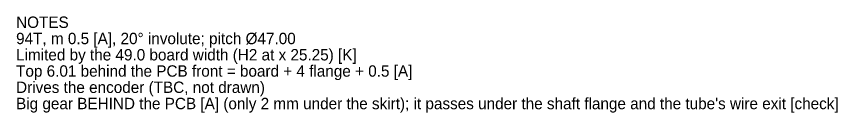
# Model space of a CAD drawing. Header units: millimetres. Extents: x -25 to 154, y -46 to 51.
# Drawn here: x 53 to 153.6, y 13.6 to 25.4 of the extents above; entities that cross this region are included whole.
import ezdxf

# ---------------------------------------------------------------- set-up
doc = ezdxf.new("R2010")
doc.units = ezdxf.units.MM
doc.layers.add('TEXT', color=7, linetype='CONTINUOUS')

msp = doc.modelspace()

# ---------------------------------------------------------------- texts
at = {"layer": 'TEXT'}
for s, p in [('NOTES', (52.99936, 23.99183)), ('94T, m 0.5 [A], 20° involute; pitch Ø47.00', (52.99936, 21.99183)), ('Limited by the 49.0 board width (H2 at x 25.25) [K]', (52.99936, 19.99183)), ('Top 6.01 behind the PCB front = board + 4 flange + 0.5 [A]', (52.99936, 17.99183)), ('Drives the encoder (TBC, not drawn)', (52.99936, 15.99183)), ("Big gear BEHIND the PCB [A] (only 2 mm under the skirt); it passes under the shaft flange and the tube's wire exit [check]", (52.99936, 13.99183))]:
    msp.add_text(s, height=1.4, dxfattribs=at).set_placement(p)

doc.saveas('drawing.dxf')
